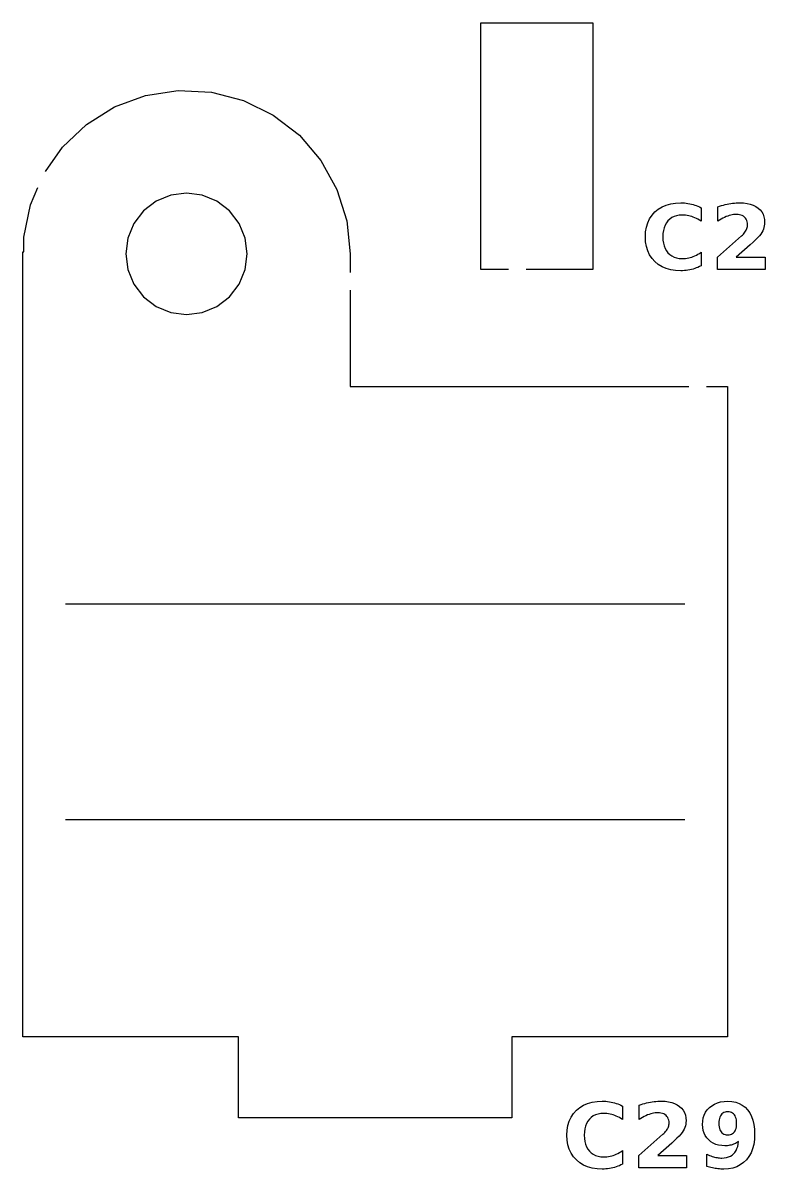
# Model space of a CAD drawing. Header units: millimetres. Extents: x 1 to 293, y 4 to 294.
# Drawn here: x 8.93 to 36.47, y 70.02 to 112.58 of the extents above; entities that cross this region are included whole.
import ezdxf

# ---------------------------------------------------------------- set-up
doc = ezdxf.new("R2010")
doc.units = ezdxf.units.MM
for name, color, linetype in [('CUT', 1, 'CONTINUOUS'), ('ENGRAVE', 5, 'CONTINUOUS'), ('SCORE', 7, 'CONTINUOUS')]:
    doc.layers.add(name, color=color, linetype=linetype)

msp = doc.modelspace()

# ---------------------------------------------------------------- linework, layer by layer
at = {"layer": 'CUT', "color": 1}
for points in [[(26.95, 103.425), (25.925, 103.425), (25.925, 112.575), (30.075, 112.575), (30.075, 103.425), (27.6, 103.425)], [(9.7605, 107.0525), (10.3903, 107.9573), (11.2812, 108.8043), (12.3244, 109.4545), (13.4772, 109.8814), (14.6923, 110.0676), (15.92, 110.0053), (17.11, 109.6972), (18.2137, 109.1558), (19.1857, 108.4034), (19.9865, 107.4707), (20.583, 106.3959), (20.951, 105.223), (21.075, 104.0038), (21.075, 103.3037)], [(34.2963, 99.075), (35.075, 99.075), (35.075, 74.925), (27.075, 74.925), (27.075, 71.925), (16.925, 71.925), (16.925, 74.925), (8.925, 74.925), (8.925, 104.075), (8.9558, 104.075), (8.9558, 104.6146), (9.2032, 105.8187), (9.4817, 106.4676)], [(21.075, 102.6537), (21.075, 99.075), (33.6463, 99.075)]]:
    msp.add_lwpolyline(points, dxfattribs=at)
msp.add_lwpolyline([(17.1771, 104.5834), (16.952, 105.127), (16.5938, 105.5938), (16.127, 105.952), (15.5834, 106.1771), (15, 106.2539), (14.4166, 106.1771), (13.873, 105.952), (13.4062, 105.5938), (13.048, 105.127), (12.8229, 104.5834), (12.7461, 104), (12.8229, 103.4166), (13.048, 102.873), (13.4062, 102.4062), (13.873, 102.048), (14.4166, 101.8229), (15, 101.7461), (15.5834, 101.8229), (16.127, 102.048), (16.5938, 102.4062), (16.952, 102.873), (17.1771, 103.4166), (17.2539, 104), (17.1771, 104.5834)], close=True, dxfattribs=at)
at = {"layer": 'ENGRAVE', "color": 5}
for points in [[(34.0398, 103.5256), (33.9811, 103.4994), (33.9215, 103.4757), (33.8612, 103.4544), (33.8, 103.4356), (33.738, 103.4191), (33.6752, 103.4052), (33.6114, 103.3938), (33.5468, 103.385), (33.4812, 103.3786), (33.4148, 103.3748), (33.3474, 103.3736), (33.152, 103.383), (32.9707, 103.4113), (32.8034, 103.4584), (32.6501, 103.5244), (32.5108, 103.6092), (32.3855, 103.7129), (32.2771, 103.8328), (32.1884, 103.966), (32.1194, 104.1127), (32.0701, 104.2728), (32.0405, 104.4464), (32.0307, 104.6333), (32.0405, 104.8208), (32.0701, 104.9948), (32.1194, 105.1552), (32.1884, 105.3021), (32.2771, 105.4355), (32.3855, 105.5554), (32.5108, 105.6591), (32.6501, 105.7439), (32.8034, 105.8099), (32.9707, 105.857), (33.152, 105.8853), (33.3474, 105.8947), (33.4148, 105.8935), (33.4812, 105.8897), (33.5468, 105.8833), (33.6114, 105.8745), (33.6752, 105.8631), (33.738, 105.8492), (33.8, 105.8327), (33.8612, 105.8139), (33.9215, 105.7926), (33.9811, 105.7689), (34.0398, 105.7427), (34.0977, 105.7141), (34.0977, 105.2111), (34.0398, 105.249), (33.9822, 105.2833), (33.9248, 105.3141), (33.8677, 105.3413), (33.8109, 105.3651), (33.7543, 105.3853), (33.6974, 105.4022), (33.6395, 105.416), (33.5805, 105.4268), (33.5206, 105.4345), (33.4597, 105.4391), (33.3978, 105.4406), (33.2901, 105.4347), (33.1902, 105.4168), (33.0984, 105.3869), (33.0145, 105.3451), (32.9385, 105.2914), (32.8705, 105.2258), (32.8118, 105.1496), (32.7638, 105.0645), (32.7265, 104.9703), (32.6998, 104.867), (32.6838, 104.7547), (32.6784, 104.6333), (32.6838, 104.5125), (32.6998, 104.4006), (32.7265, 104.2976), (32.7638, 104.2036), (32.8118, 104.1186), (32.8705, 104.0425), (32.9385, 103.9769), (33.0145, 103.9232), (33.0984, 103.8814), (33.1902, 103.8515), (33.2901, 103.8336), (33.3978, 103.8277), (33.4597, 103.8292), (33.5206, 103.8338), (33.5805, 103.8415), (33.6395, 103.8523), (33.6974, 103.8661), (33.7543, 103.883), (33.8109, 103.9032), (33.8677, 103.927), (33.9248, 103.9542), (33.9822, 103.985), (34.0398, 104.0193), (34.0977, 104.0572), (34.0977, 103.5542), (34.0398, 103.5256)], [(36.4739, 103.4208), (34.7079, 103.4208), (34.7079, 103.8814), (35.595, 104.6643), (35.6329, 104.6999), (35.6673, 104.7353), (35.6983, 104.7705), (35.7259, 104.8053), (35.7501, 104.8399), (35.7708, 104.8742), (35.7882, 104.9086), (35.8024, 104.9435), (35.8135, 104.9788), (35.8214, 105.0146), (35.8261, 105.0508), (35.8277, 105.0874), (35.8245, 105.1426), (35.815, 105.194), (35.799, 105.2417), (35.7767, 105.2856), (35.748, 105.3259), (35.713, 105.3625), (35.6726, 105.3943), (35.6281, 105.4204), (35.5793, 105.4406), (35.5264, 105.4551), (35.4692, 105.4638), (35.4078, 105.4667), (35.3582, 105.4649), (35.3071, 105.4597), (35.2544, 105.451), (35.2002, 105.4388), (35.1445, 105.4232), (35.0872, 105.404), (35.0284, 105.3814), (34.9684, 105.3555), (34.9069, 105.3261), (34.8441, 105.2933), (34.78, 105.2572), (34.7144, 105.2176), (34.7144, 105.7515), (34.7848, 105.7739), (34.855, 105.7945), (34.9248, 105.8131), (34.9944, 105.83), (35.0637, 105.845), (35.1327, 105.8581), (35.2014, 105.8693), (35.2696, 105.8785), (35.3374, 105.8856), (35.4047, 105.8907), (35.4716, 105.8937), (35.538, 105.8947), (35.678, 105.8894), (35.8072, 105.8734), (35.9256, 105.8467), (36.0332, 105.8094), (36.1299, 105.7614), (36.2159, 105.7027), (36.2898, 105.6344), (36.3502, 105.5578), (36.3972, 105.4728), (36.4308, 105.3793), (36.4509, 105.2775), (36.4576, 105.1672), (36.4548, 105.1017), (36.4462, 105.0378), (36.432, 104.9753), (36.412, 104.9144), (36.3864, 104.8549), (36.3551, 104.7969), (36.3146, 104.7364), (36.2616, 104.6695), (36.196, 104.5961), (36.1178, 104.5162), (36.0271, 104.4299), (35.9238, 104.3371), (35.4046, 103.8814), (36.4739, 103.8814), (36.4739, 103.4208)], [(31.0649, 70.1439), (31.0053, 70.1201), (30.9449, 70.0988), (30.8838, 70.08), (30.8218, 70.0636), (30.759, 70.0497), (30.6952, 70.0383), (30.6306, 70.0294), (30.565, 70.0231), (30.4985, 70.0193), (30.4312, 70.018), (30.2358, 70.0274), (30.0545, 70.0557), (29.8871, 70.1028), (29.7338, 70.1688), (29.5945, 70.2537), (29.4693, 70.3574), (29.3608, 70.4772), (29.2721, 70.6105), (29.2031, 70.7571), (29.1539, 70.9173), (29.1243, 71.0908), (29.1144, 71.2778), (29.1243, 71.4652), (29.1539, 71.6392), (29.2031, 71.7996), (29.2721, 71.9465), (29.3608, 72.0799), (29.4693, 72.1998), (29.5945, 72.3035), (29.7338, 72.3883), (29.8871, 72.4543), (30.0545, 72.5015), (30.2358, 72.5297), (30.4312, 72.5392), (30.4985, 72.5379), (30.565, 72.5341), (30.6306, 72.5278), (30.6952, 72.5189), (30.759, 72.5075), (30.8218, 72.4936), (30.8838, 72.4772), (30.9449, 72.4583), (31.0053, 72.437), (31.0649, 72.4133), (31.1236, 72.3871), (31.1815, 72.3585), (31.1815, 71.8556), (31.1236, 71.8934), (31.0659, 71.9277), (31.0086, 71.9585), (30.9515, 71.9858), (30.8946, 72.0095), (30.8381, 72.0297), (30.7811, 72.0466), (30.7232, 72.0605), (30.6643, 72.0712), (30.6044, 72.0789), (30.5435, 72.0835), (30.4816, 72.0851), (30.3738, 72.0791), (30.274, 72.0612), (30.1821, 72.0314), (30.0982, 71.9896), (30.0223, 71.9359), (29.9543, 71.8702), (29.8956, 71.7941), (29.8476, 71.7089), (29.8102, 71.6147), (29.7836, 71.5114), (29.7676, 71.3991), (29.7622, 71.2778), (29.7676, 71.1569), (29.7836, 71.045), (29.8102, 70.9421), (29.8476, 70.8481), (29.8956, 70.763), (29.9543, 70.687), (30.0223, 70.6213), (30.0982, 70.5676), (30.1821, 70.5258), (30.274, 70.496), (30.3738, 70.4781), (30.4816, 70.4721), (30.5435, 70.4736), (30.6044, 70.4783), (30.6643, 70.4859), (30.7232, 70.4967), (30.7811, 70.5105), (30.8381, 70.5274), (30.8946, 70.5477), (30.9515, 70.5714), (31.0086, 70.5987), (31.0659, 70.6294), (31.1236, 70.6638), (31.1815, 70.7016), (31.1815, 70.1987), (31.1236, 70.1701), (31.0649, 70.1439)], [(33.5577, 70.0652), (31.7917, 70.0652), (31.7917, 70.5258), (32.6788, 71.3087), (32.7166, 71.3444), (32.7511, 71.3798), (32.7821, 71.4149), (32.8097, 71.4498), (32.8338, 71.4843), (32.8545, 71.5187), (32.8719, 71.5531), (32.8862, 71.5879), (32.8973, 71.6232), (32.9052, 71.659), (32.9099, 71.6952), (32.9115, 71.7319), (32.9083, 71.787), (32.8988, 71.8384), (32.8828, 71.8861), (32.8605, 71.9301), (32.8318, 71.9704), (32.7968, 72.0069), (32.7564, 72.0388), (32.7119, 72.0648), (32.6631, 72.0851), (32.6101, 72.0995), (32.553, 72.1082), (32.4916, 72.1111), (32.442, 72.1094), (32.3909, 72.1041), (32.3382, 72.0954), (32.284, 72.0833), (32.2282, 72.0676), (32.1709, 72.0484), (32.1122, 72.0259), (32.0521, 71.9999), (31.9907, 71.9705), (31.9279, 71.9378), (31.8637, 71.9016), (31.7982, 71.8621), (31.7982, 72.3959), (31.8686, 72.4183), (31.9387, 72.4389), (32.0086, 72.4576), (32.0782, 72.4744), (32.1475, 72.4894), (32.2165, 72.5025), (32.2852, 72.5137), (32.3534, 72.5229), (32.4212, 72.53), (32.4885, 72.5351), (32.5554, 72.5381), (32.6218, 72.5392), (32.7618, 72.5338), (32.891, 72.5178), (33.0094, 72.4911), (33.1169, 72.4538), (33.2137, 72.4058), (33.2997, 72.3471), (33.3735, 72.2789), (33.434, 72.2022), (33.481, 72.1172), (33.5145, 72.0238), (33.5347, 71.9219), (33.5414, 71.8116), (33.5385, 71.7462), (33.53, 71.6822), (33.5158, 71.6198), (33.4958, 71.5588), (33.4702, 71.4993), (33.4389, 71.4413), (33.3984, 71.3809), (33.3454, 71.3139), (33.2798, 71.2405), (33.2016, 71.1607), (33.1108, 71.0743), (33.0075, 70.9815), (32.4883, 70.5258), (33.5577, 70.5258), (33.5577, 70.0652)], [(34.3639, 70.5458), (34.4128, 70.5254), (34.4609, 70.5069), (34.5082, 70.4904), (34.5549, 70.4758), (34.6008, 70.4632), (34.6463, 70.4525), (34.6916, 70.4437), (34.7367, 70.4369), (34.7817, 70.432), (34.8264, 70.4291), (34.871, 70.4282), (34.9609, 70.4325), (35.0439, 70.4454), (35.12, 70.467), (35.1893, 70.4972), (35.2517, 70.5361), (35.3072, 70.5836), (35.3557, 70.6396), (35.3971, 70.7039), (35.4313, 70.7767), (35.4584, 70.8578), (35.4783, 70.9472), (35.4911, 71.045), (35.4538, 71.019), (35.4157, 70.9953), (35.3768, 70.9738), (35.3371, 70.9546), (35.2965, 70.9376), (35.2551, 70.923), (35.2128, 70.9105), (35.1692, 70.9003), (35.1245, 70.8924), (35.0786, 70.8868), (35.0316, 70.8834), (34.9833, 70.8823), (34.8631, 70.8883), (34.7508, 70.9064), (34.6466, 70.9366), (34.5504, 70.9788), (34.4621, 71.0332), (34.3819, 71.0995), (34.312, 71.1758), (34.2549, 71.2597), (34.2104, 71.3512), (34.1786, 71.4504), (34.1596, 71.5572), (34.1532, 71.6717), (34.1603, 71.7981), (34.1815, 71.9158), (34.2169, 72.0248), (34.2664, 72.1252), (34.3301, 72.2169), (34.408, 72.2999), (34.4977, 72.372), (34.597, 72.431), (34.706, 72.4769), (34.8246, 72.5097), (34.9529, 72.5294), (35.0907, 72.5359), (35.2432, 72.527), (35.3837, 72.5003), (35.5123, 72.4557), (35.6289, 72.3934), (35.7336, 72.3132), (35.8264, 72.2153), (35.906, 72.101), (35.9711, 71.972), (36.0217, 71.8283), (36.0579, 71.6698), (36.0796, 71.4966), (36.0868, 71.3087), (36.0784, 71.1151), (36.053, 70.9359), (36.0107, 70.771), (35.9516, 70.6204), (35.8755, 70.4842), (35.7825, 70.3622), (35.6747, 70.2571), (35.5544, 70.171), (35.4216, 70.1041), (35.2761, 70.0563), (35.1181, 70.0276), (34.9475, 70.018), (34.891, 70.0187), (34.8352, 70.0208), (34.7803, 70.0243), (34.7262, 70.0292), (34.6729, 70.0355), (34.6204, 70.0432), (34.5685, 70.0523), (34.5169, 70.0629), (34.4657, 70.0748), (34.4149, 70.0881), (34.3645, 70.1028), (34.3144, 70.1189), (34.3144, 70.5681), (34.3639, 70.5458)], [(35.188, 71.301), (35.2315, 71.3158), (35.2705, 71.3365), (35.305, 71.3632), (35.3349, 71.3958), (35.3602, 71.4343), (35.381, 71.4787), (35.3971, 71.529), (35.4087, 71.5853), (35.4156, 71.6475), (35.4179, 71.7156), (35.4156, 71.7832), (35.4087, 71.8451), (35.3971, 71.9011), (35.381, 71.9514), (35.3602, 71.9959), (35.3349, 72.0346), (35.305, 72.0674), (35.2705, 72.0943), (35.2315, 72.1152), (35.188, 72.1301), (35.14, 72.139), (35.0875, 72.142), (35.0349, 72.139), (34.9869, 72.1301), (34.9434, 72.1152), (34.9045, 72.0943), (34.87, 72.0674), (34.8401, 72.0346), (34.8147, 71.9959), (34.794, 71.9514), (34.7778, 71.9011), (34.7663, 71.8451), (34.7594, 71.7832), (34.7571, 71.7156), (34.7594, 71.6475), (34.7663, 71.5853), (34.7778, 71.529), (34.794, 71.4787), (34.8147, 71.4343), (34.8401, 71.3958), (34.87, 71.3632), (34.9045, 71.3365), (34.9434, 71.3158), (34.9869, 71.301), (35.0349, 71.2921), (35.0875, 71.2892), (35.14, 71.2921), (35.188, 71.301)]]:
    msp.add_lwpolyline(points, close=True, dxfattribs=at)
at = {"layer": 'SCORE', "color": 7}
for points in [[(10.5, 91), (33.5, 91)], [(10.5, 83), (33.5, 83)]]:
    msp.add_lwpolyline(points, dxfattribs=at)

doc.saveas('drawing.dxf')
